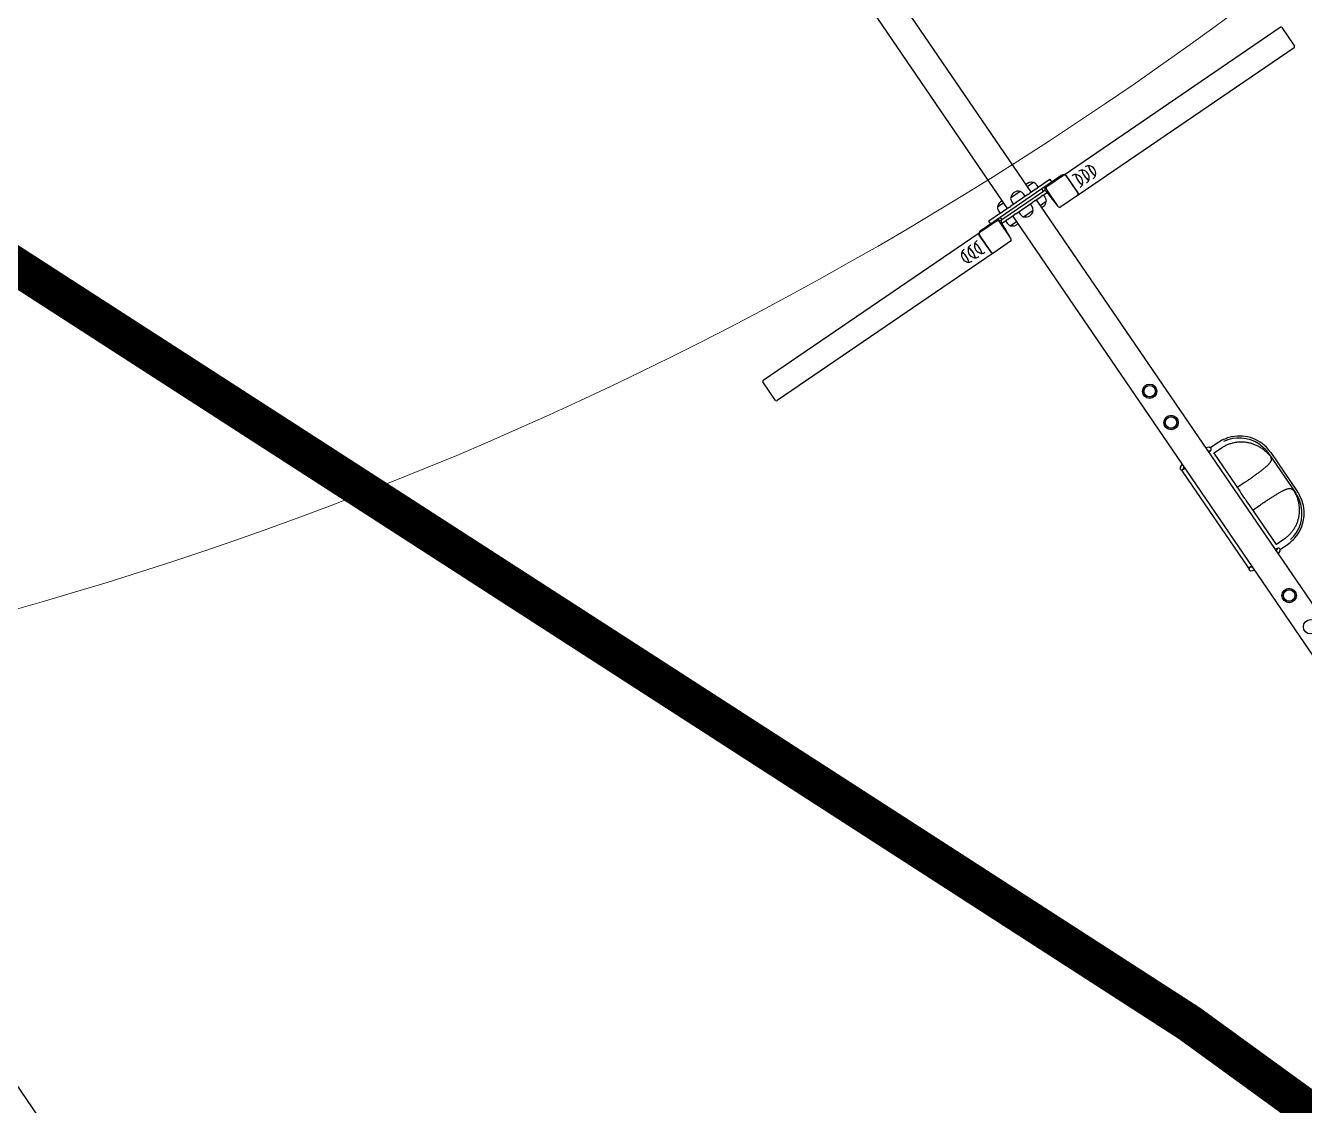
# Model space of a CAD drawing. Header units: millimetres. Extents: x 246416442 to 246896683, y 7418963194 to 7419503218.
# Drawn here: x 246839837 to 246843210, y 7419432910 to 7419435759 of the extents above; entities that cross this region are included whole.
import ezdxf
from ezdxf.lldxf.tags import DXFTag

# ---------------------------------------------------------------- set-up
doc = ezdxf.new("R2010")
doc.units = ezdxf.units.MM
doc.linetypes.add('DASHED2', pattern=[9.525, 6.35, -3.175])
doc.linetypes.add('HIDDEN', pattern=[9.525, 6.35, -3.175])
for name, color, linetype in [('L-EDGE-CONCRETE', 1, 'CONCRETE_EDGE_SHORT'), ('L-Hatch Boundary', 1, 'Continuous'), ('L-ST-SHADE-SAIL', 5, 'DASHED2'), ('L-X-E-PLAY', 9, 'Continuous'), ('L-X-E-PLAY (FallZone)', 252, 'HIDDEN')]:
    doc.layers.add(name, color=color, linetype=linetype)
doc.layers.add('L-SUB-SOIL DRAINAGE', color=170, linetype='SUBSOIL', lineweight=20)
doc.styles.get("Standard").update_dxf_attribs({"font": 'arial.ttf'})
doc.linetypes.add('CONCRETE_EDGE_SHORT', pattern='A,0.5,-0.2,["CE",Standard,S=0.1,R=0,X=-0.05,Y=-0.05],-0.2', length=0.9)
tags = doc.linetypes.add('SUBSOIL', pattern='A,12.7,-5.08,["SSD",Standard,S=2.54,R=0,X=-2.54,Y=-1.27],-6.35', length=24.13).pattern_tags.tags
tags[6] = DXFTag(74, 10)

# ---------------------------------------------------------------- blocks, each defined once
blk = doc.blocks.new('Double Bay Swing - Moduplay')
at = {"layer": 'L-X-E-PLAY', "linetype": 'Continuous', "lineweight": 25}
for p, q in [((-3.1819, 10.7253), (-3.1819, 13.5253)), ((-3.1069, 13.5219), (-3.1069, 10.7253)), ((-3.1932, 11.8498), (-3.2169, 11.8498)), ((-3.1819, 11.8572), (-3.1908, 11.8526)), ((-3.1867, 11.8446), (-3.1819, 11.8471)), ((-3.098, 11.8526), (-3.1069, 11.8572)), ((-3.1069, 11.8471), (-3.1021, 11.8446)), ((-3.0969, 11.845), (-3.0969, 11.844)), ((-3.0969, 11.844), (-3.0969, 11.8374)), ((-3.2169, 11.8332), (-3.1929, 11.8332)), ((-3.1919, 11.7118), (-3.1919, 11.8331)), ((-3.0969, 11.8374), (-3.0969, 11.5372)), ((-3.3169, 11.6246), (-3.3169, 11.75)), ((-3.3109, 11.6245), (-3.3109, 11.7501)), ((-3.1934, 11.7232), (-3.2169, 11.7232)), ((-3.2169, 11.6513), (-3.1934, 11.6513)), ((-3.1919, 11.5415), (-3.1919, 11.6628)), ((-3.1929, 11.5414), (-3.2169, 11.5414)), ((-3.0969, 11.5372), (-3.0969, 11.5306)), ((-3.2169, 11.5247), (-3.1932, 11.5247)), ((-3.1908, 11.5219), (-3.1819, 11.5174)), ((-3.1819, 11.5275), (-3.1867, 11.5299)), ((-3.1021, 11.5299), (-3.1069, 11.5275)), ((-3.1069, 11.5174), (-3.098, 11.5219)), ((-3.0969, 11.5306), (-3.0969, 11.5295)), ((-3.9731, 10.7153), (-3.9731, 10.7743)), ((-3.97, 10.7773), (-3.2803, 10.7773)), ((-3.2832, 10.7743), (-3.2832, 10.7153)), ((-3.2832, 10.7173), (-3.2832, 10.7723)), ((-3.2827, 10.7173), (-3.2827, 10.7723)), ((-3.2783, 10.7773), (-3.2803, 10.7773)), ((-3.2783, 10.7773), (-3.2778, 10.7773)), ((-3.2778, 10.7773), (-3.2247, 10.7773)), ((-3.2233, 10.7773), (-3.2247, 10.7773)), ((-3.2199, 10.7723), (-3.2199, 10.7173)), ((-3.2163, 10.7223), (-3.2193, 10.7643)), ((-3.0695, 10.7643), (-3.0725, 10.7223)), ((-3.0689, 10.7173), (-3.0689, 10.7723)), ((-3.0641, 10.7773), (-3.0655, 10.7773)), ((-3.0641, 10.7773), (-3.011, 10.7773)), ((-3.0105, 10.7773), (-3.011, 10.7773)), ((-3.0085, 10.7773), (-3.0105, 10.7773)), ((-3.0085, 10.7773), (-2.3189, 10.7773)), ((-3.0062, 10.7723), (-3.0062, 10.7173)), ((-3.0056, 10.7153), (-3.0056, 10.7743)), ((-3.0056, 10.7723), (-3.0056, 10.7173)), ((-2.3157, 10.7743), (-2.3157, 10.7153)), ((-3.2051, 10.733), (-3.2054, 10.7253)), ((-3.1819, 10.7433), (-3.2019, 10.7433)), ((-3.1631, 10.733), (-3.1634, 10.7253)), ((-3.1289, 10.7433), (-3.1599, 10.7433)), ((-3.1254, 10.7253), (-3.1257, 10.733)), ((-3.0869, 10.7433), (-3.1069, 10.7433)), ((-3.0834, 10.7253), (-3.0837, 10.733)), ((-3.2803, 10.7123), (-3.97, 10.7123)), ((-3.2803, 10.7123), (-3.2783, 10.7123)), ((-3.2783, 10.7123), (-3.2778, 10.7123)), ((-3.2247, 10.7123), (-3.2778, 10.7123)), ((-3.2111, 10.7093), (-3.2719, 10.7093)), ((-3.2424, 10.7093), (-3.2424, 10.7013)), ((-3.2424, 10.7013), (-3.2423, 10.7013)), ((-3.2423, 10.7013), (-3.2018, 10.7013)), ((-3.2247, 10.7123), (-3.2233, 10.7123)), ((-3.2145, 10.7187), (-3.22, 10.7131)), ((-3.2163, 10.7223), (-3.2199, 10.7223)), ((-3.2018, 10.7253), (-3.2166, 10.7253)), ((-3.0777, 10.7173), (-3.2111, 10.7173)), ((-3.2111, 10.7173), (-3.2111, 10.7093)), ((-3.0777, 10.7093), (-3.2111, 10.7093)), ((-3.2054, 10.7013), (-3.2051, 10.6935)), ((-3.2018, 10.7253), (-3.1982, 10.7253)), ((-3.1982, 10.7013), (-3.2018, 10.7013)), ((-3.1772, 10.7253), (-3.1982, 10.7253)), ((-3.1982, 10.7013), (-3.1772, 10.7013)), ((-3.1819, 7.9047), (-3.1819, 10.7013)), ((-3.1772, 10.7253), (-3.1715, 10.7253)), ((-3.1715, 10.7013), (-3.1772, 10.7013)), ((-3.1173, 10.7253), (-3.1715, 10.7253)), ((-3.1715, 10.7013), (-3.1173, 10.7013)), ((-3.1634, 10.7013), (-3.1631, 10.6935)), ((-3.1257, 10.6935), (-3.1254, 10.7013)), ((-3.1173, 10.7253), (-3.1116, 10.7253)), ((-3.1116, 10.7013), (-3.1173, 10.7013)), ((-3.0906, 10.7253), (-3.1116, 10.7253)), ((-3.1116, 10.7013), (-3.0906, 10.7013)), ((-3.1069, 10.7013), (-3.1069, 7.9013)), ((-3.0906, 10.7253), (-3.087, 10.7253)), ((-3.087, 10.7013), (-3.0906, 10.7013)), ((-3.0723, 10.7253), (-3.087, 10.7253)), ((-3.087, 10.7013), (-3.0465, 10.7013)), ((-3.0837, 10.6935), (-3.0834, 10.7013)), ((-3.0777, 10.7173), (-3.0777, 10.7093)), ((-3.017, 10.7093), (-3.0777, 10.7093)), ((-3.0743, 10.7187), (-3.0688, 10.7131)), ((-3.0725, 10.7223), (-3.0689, 10.7223)), ((-3.0655, 10.7123), (-3.0641, 10.7123)), ((-3.011, 10.7123), (-3.0641, 10.7123)), ((-3.0465, 10.7013), (-3.0464, 10.7013)), ((-3.0464, 10.7013), (-3.0464, 10.7093)), ((-3.0105, 10.7123), (-3.011, 10.7123)), ((-3.0105, 10.7123), (-3.0085, 10.7123)), ((-2.3189, 10.7123), (-3.0085, 10.7123)), ((-3.2019, 10.6833), (-3.1819, 10.6833)), ((-3.1599, 10.6833), (-3.1289, 10.6833)), ((-3.1069, 10.6833), (-3.0869, 10.6833))]:
    blk.add_line(p, q, dxfattribs=at)
for centre, radius in [((-3.1444, 12.0635), 0.019), ((-3.1444, 11.9635), 0.019), ((-3.1444, 11.9635), 0.0155), ((-3.1444, 11.9635), 0.015), ((-3.1444, 11.9635), 0.015), ((-3.1444, 11.411), 0.019), ((-3.1444, 11.411), 0.0155), ((-3.1444, 11.411), 0.015), ((-3.1444, 11.411), 0.015), ((-3.1444, 11.311), 0.019), ((-3.1444, 11.311), 0.0155), ((-3.1444, 11.311), 0.015), ((-3.1444, 11.311), 0.015)]:
    blk.add_circle(centre, radius, dxfattribs=at)
for centre, radius, start, end in [((-3.2172, 11.7501), 0.0997, 108.1538, 174.1414), ((-3.2164, 11.7509), 0.0942, 98.6933, 157.7988), ((-3.2169, 11.7494), 0.1004, 89.9985, 108.2089), ((-3.217, 11.7501), 0.0939, 157.2395, 180.0128), ((-3.2172, 11.7501), 0.0997, 174.1327, 180.0309), ((-3.1934, 11.7238), 0.000536, 268.3795, 333.3005), ((-3.2094, 11.7295), 0.0175, 340.2335, 1.6322), ((-3.4988, 11.7031), 0.3073, 357.044, 1.583), ((-3.1911, 11.7167), 0.00507, 264.1024, 272.1018), ((-3.4988, 11.6714), 0.3073, 358.417, 2.956), ((-3.1934, 11.6508), 0.000537, 27.0298, 91.561), ((-3.2095, 11.6451), 0.0176, 358.4466, 19.7309), ((-3.191, 11.6558), 0.00716, 89.0666, 94.7292), ((-3.2172, 11.6245), 0.0997, 179.9685, 186.0868), ((-3.2172, 11.6245), 0.0997, 186.0787, 251.8452), ((-3.217, 11.6244), 0.0939, 179.9907, 202.7571), ((-3.2164, 11.6237), 0.0942, 202.2012, 261.3067), ((-3.2169, 11.6251), 0.1004, 251.7911, 270.0015), ((-3.3439, 10.7562), 0.00564, 119.9283, 156.8479), ((-3.3362, 10.7391), 0.0244, 92.5705, 115.5024), ((-3.3232, 10.7562), 0.00564, 119.9283, 156.8479), ((-3.3155, 10.7391), 0.0244, 92.5705, 115.5024), ((-3.3025, 10.7562), 0.00564, 119.9283, 156.8479), ((-3.2948, 10.7391), 0.0244, 92.5705, 115.5024), ((-2.994, 10.7391), 0.0244, 64.4952, 87.4295), ((-2.9863, 10.7562), 0.00565, 23.2334, 60.019), ((-2.9733, 10.7391), 0.0244, 64.4952, 87.4295), ((-2.9656, 10.7562), 0.00565, 23.2334, 60.019), ((-2.9526, 10.7391), 0.0244, 64.4952, 87.4295), ((-2.9449, 10.7562), 0.00565, 23.2334, 60.019), ((-3.335, 10.7448), 0.0196, 131.6822, 228.3178), ((-3.3439, 10.7334), 0.00564, 203.1761, 240.0747), ((-3.3362, 10.7505), 0.0244, 244.4977, 267.4295), ((-3.3143, 10.7448), 0.0196, 131.6822, 228.3178), ((-3.3232, 10.7334), 0.00564, 203.1761, 240.0747), ((-3.3155, 10.7505), 0.0244, 244.4977, 267.4295), ((-3.2936, 10.7448), 0.0196, 131.6822, 228.3178), ((-3.3025, 10.7334), 0.00564, 203.1761, 240.0747), ((-3.2948, 10.7505), 0.0244, 244.4977, 267.4295), ((-3.2243, 10.7464), 0.0069, 3.3781, 28.5857), ((-3.2243, 10.7432), 0.00691, 344.9251, 356.7034), ((-3.1802, 10.7319), 0.0248, 155.4242, 177.5), ((-3.2009, 10.7414), 0.0021, 116.9416, 155.4242), ((-3.1864, 10.7307), 0.0196, 76.7073, 140.0336), ((-3.1382, 10.7319), 0.0248, 155.4242, 177.5), ((-3.1589, 10.7414), 0.0021, 116.9416, 155.4242), ((-3.1444, 10.7307), 0.0196, 39.9664, 140.0336), ((-3.1299, 10.7414), 0.0021, 24.5758, 63.0584), ((-3.1506, 10.7319), 0.0248, 2.5, 24.5758), ((-3.1024, 10.7307), 0.0196, 39.9664, 103.2927), ((-3.0879, 10.7414), 0.0021, 24.5758, 63.0584), ((-3.1086, 10.7319), 0.0248, 2.5, 24.5758), ((-3.0645, 10.7464), 0.00691, 151.3951, 176.7305), ((-3.0645, 10.7432), 0.00691, 183.3973, 195.1076), ((-2.994, 10.7505), 0.0244, 272.571, 295.5037), ((-2.9863, 10.7334), 0.00566, 300.0024, 336.7442), ((-2.9952, 10.7448), 0.0196, 311.6822, 48.3178), ((-2.9733, 10.7505), 0.0244, 272.571, 295.5037), ((-2.9656, 10.7334), 0.00566, 300.0024, 336.7442), ((-2.9745, 10.7448), 0.0196, 311.6822, 48.3178), ((-2.9526, 10.7505), 0.0244, 272.571, 295.5037), ((-2.9449, 10.7334), 0.00566, 300.0024, 336.7442), ((-2.9538, 10.7448), 0.0196, 311.6822, 48.3178), ((-3.2104, 10.7228), 0.0137, 221.0578, 225.633), ((-3.2108, 10.7229), 0.00561, 186.6061, 228.1441), ((-3.1802, 10.6946), 0.0248, 182.5, 204.5758), ((-3.1382, 10.6946), 0.0248, 182.5, 204.5758), ((-3.1506, 10.6946), 0.0248, 335.4242, 357.5), ((-3.1086, 10.6946), 0.0248, 335.4242, 357.5), ((-3.078, 10.7229), 0.00561, 311.8559, 353.3939), ((-3.0784, 10.7228), 0.0137, 314.367, 318.9355), ((-3.2009, 10.6852), 0.0021, 204.5758, 243.0584), ((-3.1864, 10.6958), 0.0196, 219.9664, 283.2927), ((-3.1589, 10.6852), 0.0021, 204.5758, 243.0584), ((-3.1444, 10.6958), 0.0196, 219.9664, 320.0336), ((-3.1299, 10.6852), 0.0021, 296.9416, 335.4242), ((-3.1024, 10.6958), 0.0196, 256.7073, 320.0336), ((-3.0879, 10.6852), 0.0021, 296.9416, 335.4242)]:
    blk.add_arc(centre, radius, start, end, dxfattribs=at)
for centre, major_axis, ratio, start_param, end_param in [((-3.1909, 11.8337), (-0.001, 0), 0.971026, 0.742219, 1.570796), ((-3.97, 10.7743), (-0.00311, 0), 0.965926, 4.712389, 6.283185), ((-3.3472, 10.7448), (0, -0.0155), 0.258819, 0, 3.633357), ((-3.3472, 10.7448), (0, -0.015), 0.258819, 0, 3.368093), ((-3.3265, 10.7448), (0, -0.0155), 0.258819, 0, 3.633357), ((-3.3265, 10.7448), (0, -0.015), 0.258819, 0, 3.368093), ((-3.3265, 10.7448), (0, -0.015), 0.258819, 0, 3.368093), ((-3.3058, 10.7448), (0, -0.0155), 0.258819, 0, 3.633357), ((-3.3058, 10.7448), (0, -0.015), 0.258819, 0, 3.368093), ((-3.3058, 10.7448), (0, -0.015), 0.258819, 0, 3.368093), ((-3.2803, 10.7743), (0, 0.003), 0.965926, 0, 1.570796), ((-3.2783, 10.7723), (0, -0.005), 0.965926, 3.141593, 4.712389), ((-3.2778, 10.7723), (0, -0.005), 0.965926, 3.141593, 4.712389), ((-3.2247, 10.7723), (0, 0.005), 0.965926, 4.712389, 6.283185), ((-3.2233, 10.7743), (0, -0.003), 0.965926, 1.66338, 3.141593), ((-3.2203, 10.7633), (0, 0.004), 0.258819, 4.974188, 5.894248), ((-3.0685, 10.7633), (0, -0.004), 0.258819, 3.53053, 4.45059), ((-3.0641, 10.7723), (0, -0.005), 0.965926, 3.141593, 4.712389), ((-3.0655, 10.7743), (0, 0.003), 0.965926, 0, 1.478212), ((-3.011, 10.7723), (0, 0.005), 0.965926, 4.712389, 6.283185), ((-3.0105, 10.7723), (0, 0.005), 0.965926, 4.712389, 6.283185), ((-3.0085, 10.7743), (0, -0.003), 0.965926, 1.570796, 3.141593), ((-2.983, 10.7448), (0, -0.0155), 0.258819, 2.649828, 6.283185), ((-2.983, 10.7448), (0, -0.015), 0.258819, 2.915092, 6.283185), ((-2.983, 10.7448), (0, -0.015), 0.258819, 2.915092, 6.283185), ((-2.9623, 10.7448), (0, 0.0155), 0.258819, 0, 3.633357), ((-2.9623, 10.7448), (0, -0.015), 0.258819, 2.915092, 6.283185), ((-2.9623, 10.7448), (0, 0.0155), 0.258819, 5.791421, 6.283185), ((-2.9416, 10.7448), (0, 0.0155), 0.258819, 0, 3.633357), ((-2.9416, 10.7448), (0, -0.015), 0.258819, 2.915092, 6.283185), ((-2.9416, 10.7448), (0, 0.0155), 0.258819, 5.791421, 6.283185), ((-2.3189, 10.7743), (0.00311, 0), 0.965926, 0, 1.570796), ((-3.3472, 10.7448), (0, -0.0155), 0.258819, 5.791421, 6.283185), ((-3.3472, 10.7448), (0, 0.015), 0.258819, 0, 0.226501), ((-3.3472, 10.7448), (0, 0.015), 0.258819, 2.915092, 6.283185), ((-3.3472, 10.7448), (0, -0.015), 0.258819, 6.056685, 6.283185), ((-3.3265, 10.7448), (0, -0.0155), 0.258819, 5.791421, 6.283185), ((-3.3265, 10.7448), (0, -0.015), 0.258819, 6.056685, 6.283185), ((-3.3265, 10.7448), (0, -0.015), 0.258819, 6.056685, 6.283185), ((-3.3058, 10.7448), (0, -0.0155), 0.258819, 5.791421, 6.283185), ((-3.3058, 10.7448), (0, -0.015), 0.258819, 6.056685, 6.283185), ((-3.3058, 10.7448), (0, -0.015), 0.258819, 6.056685, 6.283185), ((-3.2184, 10.7448), (0, 0.00425), 0.258819, 4.2163, 5.212156), ((-3.0705, 10.7448), (0, -0.00425), 0.258819, 4.217503, 5.210711), ((-2.983, 10.7448), (0, -0.0155), 0.258819, 0, 0.491764), ((-2.983, 10.7448), (0, -0.015), 0.258819, 0, 0.226501), ((-2.983, 10.7448), (0, -0.015), 0.258819, 0, 0.226501), ((-2.9623, 10.7448), (0, 0.015), 0.258819, 0, 3.368093), ((-2.9623, 10.7448), (0, 0.015), 0.258819, 6.056685, 6.283185), ((-2.9623, 10.7448), (0, -0.015), 0.258819, 0, 0.226501), ((-2.9416, 10.7448), (0, 0.015), 0.258819, 0, 3.368093), ((-2.9416, 10.7448), (0, 0.015), 0.258819, 6.056685, 6.283185), ((-2.9416, 10.7448), (0, -0.015), 0.258819, 0, 0.226501), ((-3.97, 10.7153), (-0.00311, 0), 0.965926, 0, 1.570796), ((-3.2783, 10.7173), (0, -0.005), 0.965926, 4.712389, 6.283185), ((-3.2803, 10.7153), (0, 0.003), 0.965926, 1.570796, 3.141593), ((-3.2778, 10.7173), (0, -0.005), 0.965926, 4.712389, 6.283185), ((-3.2719, 10.7223), (0, -0.013), 0.965926, 5.590025, 6.283185), ((-3.2247, 10.7173), (0, 0.005), 0.965926, 3.141593, 4.712389), ((-3.2233, 10.7153), (0, -0.003), 0.965926, 0, 1.478212), ((-3.2111, 10.7223), (0, 0.013), 0.965926, 2.356194, 3.141593), ((-3.2111, 10.7223), (0, 0.005), 0.965926, 2.356194, 3.141593), ((-3.0777, 10.7223), (0, -0.005), 0.965926, 0, 0.785398), ((-3.0777, 10.7223), (0, -0.013), 0.965926, 0, 0.785398), ((-3.0641, 10.7173), (0, -0.005), 0.965926, 4.712389, 6.283185), ((-3.0655, 10.7153), (0, 0.003), 0.965926, 1.66338, 3.141593), ((-3.017, 10.7223), (0, 0.013), 0.965926, 3.141593, 3.834753), ((-3.011, 10.7173), (0, 0.005), 0.965926, 3.141593, 4.712389), ((-3.0105, 10.7173), (0, 0.005), 0.965926, 3.141593, 4.712389), ((-3.0085, 10.7153), (0, -0.003), 0.965926, 0, 1.570796), ((-2.3189, 10.7153), (0.00311, 0), 0.965926, 4.712389, 6.283185)]:
    blk.add_ellipse(centre, major_axis=major_axis, ratio=ratio, start_param=start_param, end_param=end_param, dxfattribs=at)
for points, knots in [([(-3.1908, 11.8526), (-3.191, 11.8525), (-3.1914, 11.8523), (-3.1921, 11.8517), (-3.1927, 11.8509), (-3.1932, 11.8499), (-3.1934, 11.8489), (-3.1934, 11.8479), (-3.1932, 11.8469), (-3.1927, 11.846), (-3.1921, 11.8452), (-3.1915, 11.8446), (-3.1908, 11.8442), (-3.19, 11.8439), (-3.1891, 11.8436), (-3.188, 11.8434), (-3.1866, 11.8432), (-3.1853, 11.8431), (-3.1838, 11.843), (-3.1826, 11.843), (-3.182, 11.8429), (-3.1819, 11.8429)], [0, 0, 0, 0, 0.040616, 0.08122, 0.124963, 0.171268, 0.216689, 0.261218, 0.304982, 0.34804, 0.390211, 0.431135, 0.47179, 0.517233, 0.583292, 0.680327, 0.764103, 0.840354, 0.913886, 0.986113, 1, 1, 1, 1]), ([(-3.1069, 11.8429), (-3.1068, 11.8429), (-3.1062, 11.843), (-3.105, 11.843), (-3.1036, 11.8431), (-3.1022, 11.8432), (-3.1009, 11.8434), (-3.0998, 11.8436), (-3.0988, 11.8439), (-3.098, 11.8442), (-3.0973, 11.8446), (-3.0966, 11.8452), (-3.096, 11.846), (-3.0956, 11.847), (-3.0954, 11.848), (-3.0954, 11.8491), (-3.0957, 11.8501), (-3.0961, 11.851), (-3.0967, 11.8517), (-3.0974, 11.8523), (-3.0978, 11.8525), (-3.098, 11.8526)], [0, 0, 0, 0, 0.0148231, 0.0868186, 0.1598771, 0.2350065, 0.314939, 0.4122416, 0.4833829, 0.5293241, 0.5698712, 0.6105493, 0.6552296, 0.7014745, 0.746817, 0.7912775, 0.8349824, 0.8779775, 0.9200554, 0.9608822, 1, 1, 1, 1]), ([(-3.3109, 11.7335), (-3.3109, 11.7355), (-3.3107, 11.7388), (-3.3103, 11.7444), (-3.3097, 11.7496), (-3.3089, 11.7547), (-3.3078, 11.7596), (-3.3065, 11.7644), (-3.305, 11.7691), (-3.3033, 11.7736), (-3.3015, 11.7781), (-3.2994, 11.7824), (-3.2971, 11.7866), (-3.2946, 11.7907), (-3.2919, 11.7946), (-3.289, 11.7983), (-3.286, 11.8019), (-3.2828, 11.8053), (-3.2795, 11.8086), (-3.2759, 11.8117), (-3.2723, 11.8146), (-3.2685, 11.8173), (-3.2646, 11.8198), (-3.2606, 11.8222), (-3.2564, 11.8243), (-3.2522, 11.8262), (-3.2478, 11.8278), (-3.2434, 11.8293), (-3.239, 11.8305), (-3.2344, 11.8315), (-3.2298, 11.8323), (-3.2253, 11.8328), (-3.2209, 11.8331), (-3.2183, 11.8332), (-3.2169, 11.8332)], [0, 0, 0, 0, 0.036264, 0.071854, 0.106281, 0.139921, 0.172957, 0.20549, 0.237629, 0.269495, 0.301117, 0.332582, 0.363893, 0.39506, 0.426153, 0.457022, 0.487738, 0.518416, 0.549168, 0.579834, 0.610533, 0.641026, 0.671499, 0.701951, 0.73244, 0.762891, 0.79333, 0.823729, 0.854051, 0.88441, 0.914781, 0.945121, 0.975446, 1, 1, 1, 1]), ([(-3.1929, 11.8332), (-3.1929, 11.8332), (-3.1928, 11.8332), (-3.1927, 11.8332), (-3.1926, 11.8332), (-3.1924, 11.8332), (-3.1923, 11.8331), (-3.1922, 11.8331), (-3.1921, 11.8331), (-3.192, 11.8331), (-3.1919, 11.8331), (-3.1919, 11.8331), (-3.1918, 11.8331), (-3.1917, 11.8331), (-3.1917, 11.833), (-3.1916, 11.833), (-3.1916, 11.833), (-3.1916, 11.833), (-3.1916, 11.833), (-3.1915, 11.833), (-3.1915, 11.833), (-3.1915, 11.833)], [0, 0, 0, 0, 0.059836, 0.120527, 0.181005, 0.241113, 0.29967, 0.358714, 0.418033, 0.477223, 0.535825, 0.593376, 0.649395, 0.703414, 0.755014, 0.803978, 0.852715, 0.901379, 0.943608, 0.984132, 1, 1, 1, 1]), ([(-3.2169, 11.7232), (-3.2184, 11.7232), (-3.221, 11.7232), (-3.2256, 11.7233), (-3.2301, 11.7233), (-3.2348, 11.7233), (-3.2393, 11.7234), (-3.2439, 11.7235), (-3.2483, 11.7236), (-3.2527, 11.7237), (-3.2569, 11.7239), (-3.2611, 11.724), (-3.2652, 11.7242), (-3.2691, 11.7244), (-3.2729, 11.7246), (-3.2766, 11.7249), (-3.2801, 11.7252), (-3.2835, 11.7256), (-3.2867, 11.7259), (-3.2897, 11.7264), (-3.2925, 11.7269), (-3.2951, 11.7274), (-3.2974, 11.728), (-3.2996, 11.7287), (-3.3015, 11.7295), (-3.3033, 11.7303), (-3.3048, 11.7313), (-3.3061, 11.7324), (-3.3072, 11.7336), (-3.3082, 11.735), (-3.3089, 11.7364), (-3.3095, 11.7381), (-3.31, 11.7399), (-3.3103, 11.7414), (-3.3104, 11.7422), (-3.3105, 11.7424)], [0, 0, 0, 0, 0.027745, 0.060515, 0.093333, 0.126151, 0.158887, 0.191631, 0.224415, 0.257142, 0.289894, 0.322672, 0.355394, 0.388025, 0.420662, 0.453204, 0.485712, 0.518185, 0.550532, 0.582657, 0.614586, 0.646191, 0.677518, 0.708584, 0.739191, 0.769454, 0.799388, 0.829057, 0.858282, 0.886663, 0.913934, 0.940582, 0.966716, 0.993237, 1, 1, 1, 1]), ([(-3.1925, 11.7231), (-3.1926, 11.7231), (-3.1926, 11.7232), (-3.1928, 11.7233), (-3.1928, 11.7233), (-3.1929, 11.7234), (-3.1929, 11.7235), (-3.1929, 11.7235), (-3.1929, 11.7235), (-3.1929, 11.7235)], [0, 0, 0, 0, 0.282196, 0.282196, 0.564391, 0.564391, 0.846587, 0.846587, 1, 1, 1, 1]), ([(-3.1929, 11.7222), (-3.1929, 11.7222), (-3.1929, 11.7222), (-3.1929, 11.7222), (-3.1929, 11.7222), (-3.1928, 11.7222), (-3.1928, 11.7223), (-3.1928, 11.7223), (-3.1927, 11.7223), (-3.1927, 11.7224), (-3.1927, 11.7224), (-3.1927, 11.7225), (-3.1926, 11.7225), (-3.1925, 11.7228), (-3.1925, 11.7229), (-3.1925, 11.7231)], [0, 0, 0, 0, 0.022539, 0.022539, 0.03125, 0.03125, 0.117256, 0.117256, 0.239066, 0.239066, 0.243362, 0.243362, 0.5, 0.5, 1, 1, 1, 1]), ([(-3.1919, 11.7118), (-3.1919, 11.7117), (-3.1919, 11.7117), (-3.192, 11.7117), (-3.192, 11.7117), (-3.192, 11.7117), (-3.192, 11.7117), (-3.1921, 11.7117), (-3.1921, 11.7117), (-3.1922, 11.7117)], [0, 0, 0, 0, 0.5, 0.5, 0.625, 0.625, 0.75, 0.75, 1, 1, 1, 1]), ([(-3.1919, 11.7118), (-3.1919, 11.7118), (-3.1919, 11.7117), (-3.1919, 11.7117), (-3.1919, 11.7117), (-3.1919, 11.7117), (-3.1919, 11.7117), (-3.1919, 11.7117), (-3.1919, 11.7117), (-3.1919, 11.7117), (-3.1919, 11.7117), (-3.1918, 11.7117), (-3.1918, 11.7117), (-3.1918, 11.7116), (-3.1917, 11.7116), (-3.1917, 11.7116), (-3.1916, 11.7116), (-3.1916, 11.7116)], [0, 0, 0, 0, 0.010498, 0.026893, 0.050922, 0.08311, 0.123666, 0.17269, 0.23024, 0.29635, 0.371041, 0.45433, 0.546225, 0.646736, 0.755866, 0.87362, 1, 1, 1, 1]), ([(-3.2169, 11.5414), (-3.2184, 11.5414), (-3.221, 11.5415), (-3.2256, 11.5418), (-3.2301, 11.5423), (-3.2348, 11.5431), (-3.2393, 11.5441), (-3.2438, 11.5454), (-3.2482, 11.5469), (-3.2526, 11.5486), (-3.2568, 11.5505), (-3.261, 11.5526), (-3.265, 11.555), (-3.2689, 11.5575), (-3.2727, 11.5603), (-3.2764, 11.5632), (-3.2799, 11.5664), (-3.2833, 11.5697), (-3.2865, 11.5731), (-3.2895, 11.5768), (-3.2923, 11.5806), (-3.295, 11.5845), (-3.2974, 11.5886), (-3.2997, 11.5929), (-3.3018, 11.5972), (-3.3037, 11.6017), (-3.3053, 11.6063), (-3.3068, 11.611), (-3.308, 11.6159), (-3.309, 11.6208), (-3.3098, 11.6259), (-3.3104, 11.6311), (-3.3108, 11.6363), (-3.3109, 11.6394), (-3.3109, 11.6411)], [0, 0, 0, 0, 0.026136, 0.056557, 0.087061, 0.117592, 0.148186, 0.178751, 0.209369, 0.23993, 0.270506, 0.301154, 0.331803, 0.362511, 0.393206, 0.424092, 0.454847, 0.485781, 0.516642, 0.547546, 0.578607, 0.609926, 0.641212, 0.672633, 0.704218, 0.735997, 0.76803, 0.800368, 0.833034, 0.866093, 0.899745, 0.934179, 0.969673, 1, 1, 1, 1]), ([(-3.3105, 11.6321), (-3.3104, 11.6324), (-3.3103, 11.6334), (-3.31, 11.635), (-3.3094, 11.6368), (-3.3088, 11.6384), (-3.308, 11.6398), (-3.3071, 11.6411), (-3.306, 11.6423), (-3.3047, 11.6433), (-3.3031, 11.6443), (-3.3014, 11.6451), (-3.2995, 11.6459), (-3.2973, 11.6466), (-3.2949, 11.6472), (-3.2924, 11.6477), (-3.2896, 11.6482), (-3.2866, 11.6486), (-3.2834, 11.649), (-3.2801, 11.6493), (-3.2766, 11.6496), (-3.273, 11.6499), (-3.2692, 11.6501), (-3.2653, 11.6504), (-3.2612, 11.6505), (-3.2571, 11.6507), (-3.2528, 11.6508), (-3.2485, 11.651), (-3.2441, 11.6511), (-3.2396, 11.6511), (-3.2351, 11.6512), (-3.2304, 11.6513), (-3.2259, 11.6513), (-3.2212, 11.6513), (-3.2185, 11.6513), (-3.2169, 11.6513)], [0, 0, 0, 0, 0.01155, 0.038056, 0.064083, 0.090444, 0.117237, 0.145152, 0.174021, 0.203491, 0.233243, 0.263215, 0.293513, 0.324181, 0.355263, 0.386614, 0.418315, 0.45026, 0.482297, 0.514469, 0.546783, 0.57912, 0.611586, 0.644098, 0.676606, 0.709109, 0.741658, 0.774179, 0.80677, 0.83939, 0.871996, 0.904629, 0.937192, 0.969739, 1, 1, 1, 1]), ([(-3.1929, 11.6523), (-3.1929, 11.6523), (-3.1929, 11.6523), (-3.1928, 11.6523), (-3.1928, 11.6523), (-3.1928, 11.6522), (-3.1927, 11.6521), (-3.1926, 11.6519), (-3.1925, 11.6517), (-3.1925, 11.6516), (-3.1925, 11.6515), (-3.1925, 11.6515)], [0, 0, 0, 0, 0.031236, 0.061807, 0.123136, 0.186727, 0.250002, 0.499323, 0.750681, 0.876047, 1, 1, 1, 1]), ([(-3.1925, 11.6515), (-3.1926, 11.6514), (-3.1928, 11.6513), (-3.1929, 11.6511), (-3.1929, 11.6511), (-3.1929, 11.651)], [0, 0, 0, 0, 0.5640774, 0.5640774, 1, 1, 1, 1]), ([(-3.1922, 11.6628), (-3.1921, 11.6628), (-3.1921, 11.6628), (-3.192, 11.6628), (-3.192, 11.6628), (-3.192, 11.6628), (-3.192, 11.6628), (-3.1919, 11.6628), (-3.1919, 11.6628), (-3.1919, 11.6628)], [0, 0, 0, 0, 0.25, 0.25, 0.375, 0.375, 0.5, 0.5, 1, 1, 1, 1]), ([(-3.1919, 11.6628), (-3.1919, 11.6628), (-3.1919, 11.6629), (-3.1918, 11.6629), (-3.1918, 11.6629), (-3.1917, 11.6629), (-3.1917, 11.6629), (-3.1916, 11.6629)], [0, 0, 0, 0, 0.5, 0.5, 0.75, 0.75, 1, 1, 1, 1]), ([(-3.1915, 11.5416), (-3.1915, 11.5416), (-3.1915, 11.5416), (-3.1916, 11.5415), (-3.1916, 11.5415), (-3.1916, 11.5415), (-3.1916, 11.5415), (-3.1917, 11.5415), (-3.1917, 11.5415), (-3.1918, 11.5415), (-3.1919, 11.5415), (-3.192, 11.5415), (-3.192, 11.5414), (-3.1921, 11.5414), (-3.1922, 11.5414), (-3.1923, 11.5414), (-3.1925, 11.5414), (-3.1926, 11.5414), (-3.1927, 11.5414), (-3.1928, 11.5414), (-3.1929, 11.5414), (-3.1929, 11.5414)], [0, 0, 0, 0, 0.0379146, 0.0787919, 0.121817, 0.1670831, 0.2145309, 0.2639591, 0.3150537, 0.3675784, 0.4198647, 0.4736433, 0.5294823, 0.5869808, 0.64573, 0.7053142, 0.7653326, 0.8253864, 0.8851338, 0.9443586, 1, 1, 1, 1]), ([(-3.1819, 11.5316), (-3.182, 11.5316), (-3.1827, 11.5316), (-3.1838, 11.5315), (-3.1853, 11.5314), (-3.1866, 11.5313), (-3.1879, 11.5312), (-3.189, 11.5309), (-3.19, 11.5307), (-3.1908, 11.5304), (-3.1915, 11.5299), (-3.1922, 11.5293), (-3.1928, 11.5285), (-3.1932, 11.5276), (-3.1934, 11.5265), (-3.1934, 11.5255), (-3.1931, 11.5245), (-3.1927, 11.5236), (-3.1921, 11.5229), (-3.1914, 11.5223), (-3.191, 11.5221), (-3.1908, 11.5219)], [0, 0, 0, 0, 0.0148231, 0.0868186, 0.1598771, 0.2350065, 0.314939, 0.4122416, 0.4833829, 0.5293241, 0.5698712, 0.6105493, 0.6552296, 0.7014745, 0.746817, 0.7912775, 0.8349824, 0.8779775, 0.9200554, 0.9608822, 1, 1, 1, 1]), ([(-3.098, 11.5219), (-3.0978, 11.5221), (-3.0974, 11.5223), (-3.0967, 11.5229), (-3.0961, 11.5237), (-3.0956, 11.5246), (-3.0954, 11.5257), (-3.0954, 11.5267), (-3.0956, 11.5277), (-3.0961, 11.5286), (-3.0967, 11.5293), (-3.0973, 11.5299), (-3.098, 11.5304), (-3.0988, 11.5307), (-3.0997, 11.5309), (-3.1008, 11.5311), (-3.1022, 11.5313), (-3.1036, 11.5314), (-3.105, 11.5315), (-3.1062, 11.5316), (-3.1068, 11.5316), (-3.1069, 11.5316)], [0, 0, 0, 0, 0.040616, 0.08122, 0.124963, 0.171268, 0.216689, 0.261218, 0.304982, 0.34804, 0.390211, 0.431135, 0.47179, 0.517233, 0.583292, 0.680327, 0.764103, 0.840354, 0.913886, 0.986113, 1, 1, 1, 1])]:
    blk.add_open_spline(points, degree=3, knots=knots, dxfattribs=at)
for points in [[(-3.3109, 11.7315), (-3.3109, 11.7321), (-3.3109, 11.7328), (-3.3109, 11.7335)], [(-3.3109, 11.6411), (-3.3109, 11.6418), (-3.3109, 11.6424), (-3.3109, 11.6431)]]:
    blk.add_open_spline(points, degree=3, dxfattribs=at)
at = {"layer": 'L-X-E-PLAY (FallZone)', "color": 252}
blk.add_line((0.3556, 7.6543), (0.3556, 13.7723), dxfattribs=at)

msp = doc.modelspace()

# ---------------------------------------------------------------- linework, layer by layer
at = {"layer": 'L-EDGE-CONCRETE', "ltscale": 25, "const_width": 200, "flags": 128}
msp.add_lwpolyline([(246834499, 7419436591.4, -0.000008), (246835328.2, 7419437575.2, 0.04617), (246836455.4, 7419437377, 0.504837), (246844096.1, 7419430318.3), (246844319.1, 7419429893.9), (246836741.7, 7419423679.6)], format="xyb", dxfattribs=at)
at = {"layer": 'L-Hatch Boundary'}
msp.add_lwpolyline([(246856530.3, 7419439584.4, -0.116102), (246854007.5, 7419438471.9, -0.40121), (246848141.3, 7419434109.9, 0.482085), (246843379.7, 7419442271, -0.357559), (246836655.9, 7419437362.6, 0.552694), (246844198.9, 7419430552.8), (246844572.3, 7419429842, -0.408053), (246847353.3, 7419429535.5), (246849887.9, 7419426441, -0.143511), (246850325.1, 7419425415.1), (246863655.6, 7419436493.7, -0.460222), (246859062.1, 7419438552.3, 0.361536), (246858637.2, 7419438837.2, -0.225758)], format="xyb", close=True, dxfattribs=at)
at = {"layer": 'L-Hatch Boundary', "transparency": 33554623, "flags": 128}
msp.add_lwpolyline([(246836655.9, 7419437362.6, -0.053405), (246835328.2, 7419437575.2, 0), (246834499, 7419436591.4, -0.223232), (246835856, 7419424761.4), (246836871.6, 7419423527.5), (246840958.2, 7419426878.9), (246844571.8, 7419429842.5), (246844198.9, 7419430552.8, -0.551971)], format="xyb", close=True, dxfattribs=at)
at = {"layer": 'L-ST-SHADE-SAIL', "ltscale": 0.5, "const_width": 100, "flags": 128}
msp.add_lwpolyline([(246848913.1, 7419435249, -0.266838), (246844016.3, 7419442492.5, -0.374875), (246836319, 7419437125.6, -0.041271), (246846025.4, 7419430862, -0.160031), (246848913.1, 7419435249, 24.185164)], format="xyb", dxfattribs=at)
at = {"layer": 'L-SUB-SOIL DRAINAGE', "ltscale": 0.75, "flags": 128}
for points in [[(246837090.9, 7419436852, 0.526814), (246844048.6, 7419431030.2, -0.284105), (246847720.5, 7419430172.3), (246850785.1, 7419426448.4), (246861144.5, 7419435080.5), (246859457.4, 7419436851.8), (246858463.1, 7419438062.6), (246856532.9, 7419438776.3, -0.083183), (246854468.9, 7419438035.6, -0.431667), (246847348.4, 7419433714, 0.50233), (246843719.8, 7419441701.5, -0.322585)], [(246835939.6, 7419437094.6), (246835578.2, 7419437173.5), (246834913.6, 7419436385.1, -0.213442), (246836136.7, 7419424813.4), (246836779.1, 7419424033.6), (246844142.1, 7419430072.1, -0.512994), (246836135.5, 7419436830.8)]]:
    msp.add_lwpolyline(points, format="xyb", close=True, dxfattribs=at)
for points in [[(246837647.4, 7419433864.8, 0.298334), (246846394.8, 7419440257.3, 0.298334)], [(246840400.2, 7419431270.8, 0.189213), (246848010.7, 7419436816, 0.189213)]]:
    msp.add_lwpolyline(points, format="xyb", dxfattribs=at)

# ---------------------------------------------------------------- block references
at = {"layer": 'L-X-E-PLAY', "xscale": 1000.000000000001, "yscale": 1000.000000000001, "zscale": 1000.000000000001, "rotation": 214.3281665452262}
msp.add_blockref('Double Bay Swing - Moduplay', (246833826.9, 7419442361.6), dxfattribs=at)

doc.saveas('drawing.dxf')
